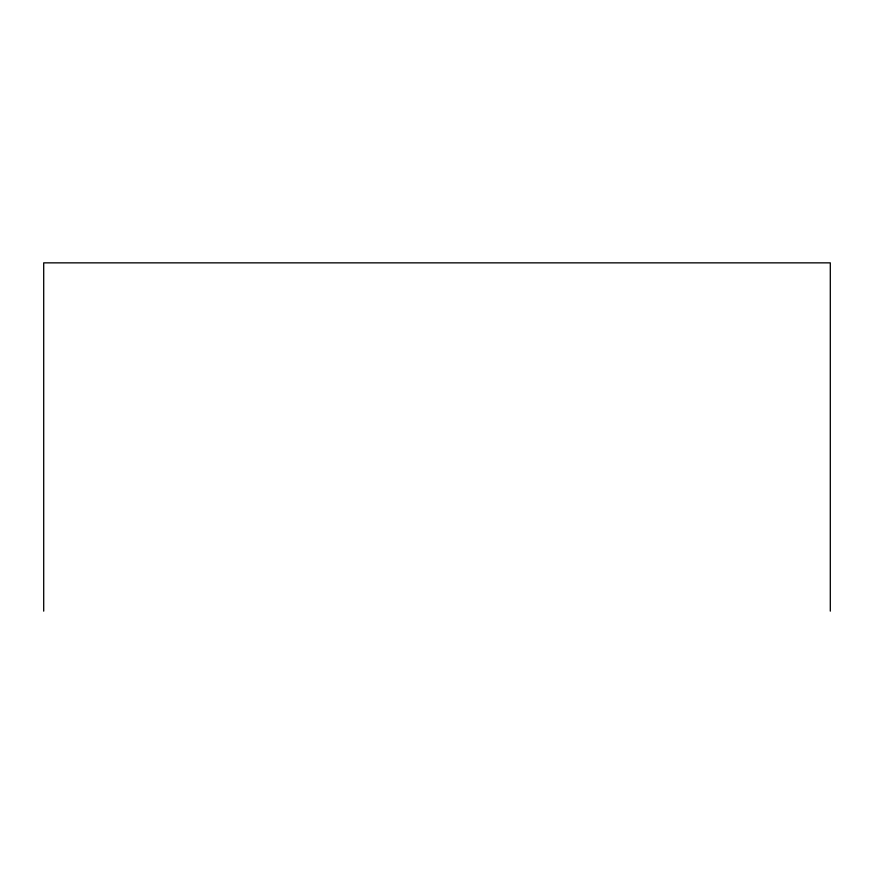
<?xml version="1.0" encoding="UTF-8"?>
<svg xmlns="http://www.w3.org/2000/svg" width="874" height="874" viewBox="0 0 874 874"><rect width="100%" height="100%" fill="white"/><g stroke="black" fill="none" stroke-linecap="round" stroke-linejoin="round"><path stroke-width="1.31" d="M830.3 611.144L830.3 262.856L43.7 262.856L43.7 611.144"/></g></svg>
